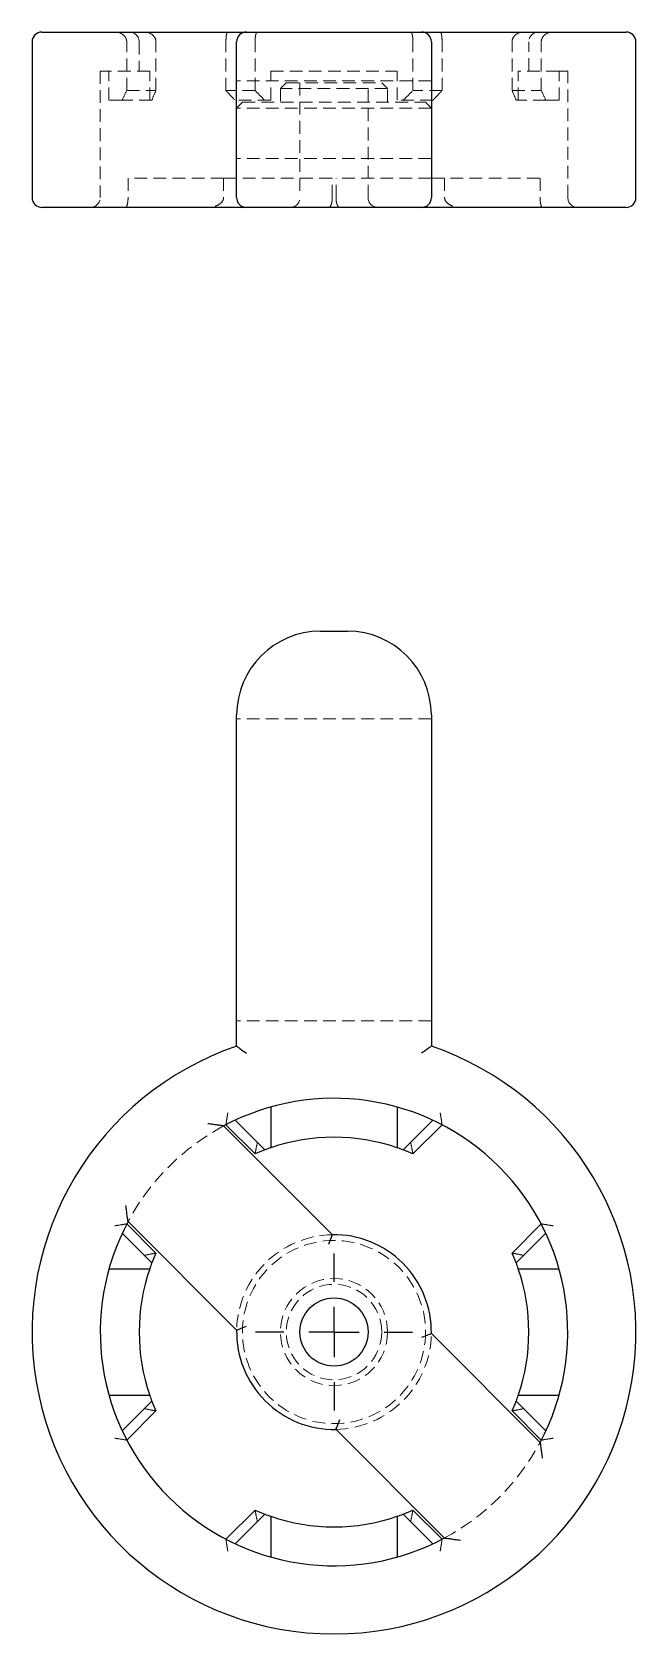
# Model space of a CAD drawing. Header units: millimetres. Extents: x 53 to 232, y 7 to 167.
# Drawn here: x 52.9 to 113.1, y 7 to 166.8 of the extents above.
import ezdxf

# ---------------------------------------------------------------- set-up
doc = ezdxf.new("R2010")
doc.units = ezdxf.units.MM
doc.linetypes.add('HIDDEN', pattern=[1.905, 1.27, -0.635])
doc.layers.add('10', color=7, linetype='Continuous')

# ---------------------------------------------------------------- blocks, each defined once
blk = doc.blocks.new('SW_CENTERMARKSYMBOL_0')
at = {"layer": '10', "color": 0}
for p, q in [((0, 5), (0, 7.84)), ((0, 0), (0, 2.5)), ((-5, 0), (-7.84, 0)), ((0, 0), (-2.5, 0)), ((0, 0), (0, -2.5)), ((0, 0), (2.5, 0)), ((5, 0), (7.84, 0)), ((0, -5), (0, -7.84))]:
    blk.add_line(p, q, dxfattribs=at)

msp = doc.modelspace()

# ---------------------------------------------------------------- linework, layer by layer
at = {"color": 7, "linetype": 'Continuous', "lineweight": 25}
for p, q in [((53.86, 166.76), (74.26, 166.76)), ((74.26, 166.76), (81.64, 166.76)), ((81.64, 166.76), (84.36, 166.76)), ((84.36, 166.76), (91.74, 166.76)), ((91.74, 166.76), (112.14, 166.76)), ((52.89, 165.78), (52.89, 150.24)), ((73.29, 150.24), (73.29, 165.78)), ((92.71, 165.78), (92.71, 150.24)), ((113.11, 150.24), (113.11, 165.78)), ((74.26, 149.27), (53.86, 149.27)), ((81.64, 149.27), (74.26, 149.27)), ((84.36, 149.27), (81.64, 149.27)), ((91.74, 149.27), (84.36, 149.27)), ((112.14, 149.27), (91.74, 149.27)), ((81.64, 107), (84.36, 107)), ((73.29, 65.62), (73.29, 98.65)), ((92.71, 98.65), (92.71, 65.62)), ((76.69, 59.56), (76.69, 55.49)), ((89.31, 59.56), (89.31, 55.49)), ((71.99, 57.67), (82.83, 46.83)), ((75.13, 54.88), (72.22, 57.79)), ((73.14, 58.24), (76.1, 55.28)), ((89.9, 55.28), (92.86, 58.24)), ((93.78, 57.79), (90.87, 54.88)), ((73.29, 37.31), (62.46, 48.14)), ((64.84, 44.01), (61.87, 46.98)), ((62.33, 47.9), (65.24, 44.99)), ((100.76, 44.99), (103.67, 47.9)), ((104.13, 46.98), (101.16, 44.01)), ((60.56, 43.43), (64.63, 43.43)), ((101.37, 43.43), (105.44, 43.43)), ((92.71, 36.95), (103.55, 26.11)), ((60.56, 30.8), (64.63, 30.8)), ((101.37, 30.8), (105.44, 30.8)), ((61.87, 27.25), (64.84, 30.22)), ((65.24, 29.24), (62.33, 26.33)), ((103.67, 26.33), (100.76, 29.24)), ((101.16, 30.22), (104.13, 27.25)), ((94.03, 16.57), (83.2, 27.4)), ((72.22, 16.44), (75.13, 19.35)), ((90.87, 19.35), (93.78, 16.44)), ((76.1, 18.95), (73.14, 15.99)), ((76.69, 18.74), (76.69, 14.67)), ((89.31, 18.74), (89.31, 14.67)), ((92.86, 15.99), (89.9, 18.95))]:
    msp.add_line(p, q, dxfattribs=at)
at = {"color": 7, "linetype": 'HIDDEN', "lineweight": 18}
for p, q in [((62.33, 160.93), (62.33, 165.78)), ((63.57, 165.78), (63.57, 162.87)), ((65.24, 160.93), (65.24, 165.78)), ((72.22, 160.93), (72.22, 165.78)), ((75.13, 160.93), (75.13, 165.78)), ((90.87, 160.93), (90.87, 165.78)), ((93.78, 160.93), (93.78, 165.78)), ((100.76, 160.93), (100.76, 165.78)), ((102.43, 162.87), (102.43, 165.78)), ((103.67, 160.93), (103.67, 165.78)), ((59.69, 162.87), (60.56, 162.87)), ((59.69, 162.87), (59.69, 150.24)), ((60.56, 159.96), (60.56, 162.87)), ((64.63, 162.87), (60.56, 162.87)), ((64.63, 159.96), (64.63, 162.87)), ((92.71, 161.9), (73.29, 161.9)), ((76.69, 162.87), (89.31, 162.87)), ((76.69, 159.96), (76.69, 162.87)), ((78.24, 161.7), (77.66, 161.12)), ((78.24, 161.7), (87.76, 161.7)), ((79.6, 161.7), (79.6, 150.24)), ((86.4, 150.24), (86.4, 161.7)), ((88.34, 161.12), (87.76, 161.7)), ((89.31, 159.96), (89.31, 162.87)), ((101.37, 159.96), (101.37, 162.87)), ((105.44, 162.87), (101.37, 162.87)), ((105.44, 162.87), (106.31, 162.87)), ((105.44, 159.96), (105.44, 162.87)), ((106.31, 150.24), (106.31, 162.87)), ((61.87, 159.96), (60.56, 159.96)), ((64.84, 159.96), (61.87, 159.96)), ((62.33, 160.93), (65.24, 160.93)), ((75.13, 160.93), (72.22, 160.93)), ((76.69, 159.96), (73.14, 159.96)), ((73.87, 159.76), (73.29, 159.18)), ((73.87, 159.76), (92.13, 159.76)), ((88.34, 161.12), (77.66, 161.12)), ((77.66, 161.12), (77.66, 159.76)), ((88.34, 159.76), (88.34, 161.12)), ((92.86, 159.96), (89.31, 159.96)), ((93.78, 160.93), (90.87, 160.93)), ((92.71, 159.18), (92.13, 159.76)), ((100.76, 160.93), (103.67, 160.93)), ((104.13, 159.96), (101.16, 159.96)), ((105.44, 159.96), (104.13, 159.96)), ((92.71, 159.18), (73.29, 159.18)), ((92.71, 154.13), (73.29, 154.13)), ((62.46, 152.18), (62.46, 150.24)), ((71.99, 152.18), (62.46, 152.18)), ((71.99, 152.18), (71.99, 150.24)), ((71.99, 152.18), (82.83, 152.18)), ((73.29, 150.24), (73.29, 152.18)), ((82.83, 150.24), (82.83, 152.18)), ((83.2, 150.24), (83.2, 152.18)), ((92.71, 152.18), (83.2, 152.18)), ((92.71, 150.24), (92.71, 152.18)), ((92.71, 152.18), (103.55, 152.18)), ((94.03, 152.18), (94.03, 150.24)), ((103.55, 152.18), (103.55, 150.24)), ((92.71, 98.26), (73.29, 98.26)), ((92.71, 68.14), (73.29, 68.14))]:
    msp.add_line(p, q, dxfattribs=at)
for radius in [9.13, 5.34, 4.76]:
    msp.add_circle((83, 37.11), radius, dxfattribs=at)
at = {"color": 7, "linetype": 'Continuous', "lineweight": 25}
msp.add_circle((83, 37.11), 3.4, dxfattribs=at)
for centre, radius, start, end in [((53.86, 165.78), 0.971, 90, 180), ((74.26, 165.78), 0.971, 90, 180), ((91.74, 165.78), 0.971, 0, 90), ((112.14, 165.78), 0.971, 0, 90), ((53.86, 150.24), 0.971, 180, 270), ((74.26, 150.24), 0.971, 180, 270), ((91.74, 150.24), 0.971, 270, 0), ((112.14, 150.24), 0.971, 270, 0), ((81.64, 98.65), 8.35, 90, 180), ((84.36, 98.65), 8.35, 0, 90), ((83, 37.11), 30.11, 108.8191, 71.1809), ((83, 37.11), 23.31, 331.8261, 118.1739), ((83, 37.11), 19.43, 71.0344, 108.9656), ((83, 37.11), 19.43, 110.7952, 113.8998), ((83, 37.11), 19.43, 108.9656, 110.7952), ((83, 37.11), 19.43, 69.2048, 71.0344), ((83, 37.11), 19.43, 66.1002, 69.2048), ((83, 37.11), 23.31, 151.7768, 298.2232), ((83, 37.11), 9.71, 359.005, 90.995), ((83, 37.11), 19.43, 156.1002, 159.2048), ((83, 37.11), 19.43, 20.7952, 23.8998), ((83, 37.11), 19.43, 161.0344, 198.9656), ((83, 37.11), 19.43, 159.2048, 161.0344), ((83, 37.11), 19.43, 18.9656, 20.7952), ((83, 37.11), 19.43, 341.0344, 18.9656), ((83, 37.11), 9.71, 178.8478, 271.1522), ((83, 37.11), 19.43, 198.9656, 200.7952), ((83, 37.11), 19.43, 339.2048, 341.0344), ((83, 37.11), 19.43, 200.7952, 203.8998), ((83, 37.11), 19.43, 336.1002, 339.2048), ((83, 37.11), 19.43, 246.1002, 249.2048), ((83, 37.11), 19.43, 290.7952, 293.8998), ((83, 37.11), 19.43, 249.2048, 251.0344), ((83, 37.11), 19.43, 251.0344, 288.9656), ((83, 37.11), 19.43, 288.9656, 290.7952)]:
    msp.add_arc(centre, radius, start, end, dxfattribs=at)
at = {"color": 7, "linetype": 'HIDDEN', "lineweight": 18}
for centre, radius, start, end in [((62.6, 165.78), 0.971, 0, 90), ((103.4, 165.78), 0.971, 90, 180), ((58.71, 150.24), 0.971, 270, 0), ((78.63, 150.24), 0.971, 270, 0), ((87.37, 150.24), 0.971, 180, 270), ((107.29, 150.24), 0.971, 180, 270), ((83, 37.11), 23.31, 118.1739, 151.7768), ((83, 37.11), 9.71, 90.995, 178.8478), ((83, 37.11), 9.71, 271.1522, 359.005), ((83, 37.11), 23.31, 298.2232, 331.8261)]:
    msp.add_arc(centre, radius, start, end, dxfattribs=at)
for major_axis, start_param, end_param in [((21.54, 21.54), 2.268188, 2.312185), ((17.95, 17.95), 2.331763, 2.385949), ((21.54, -21.54), 4.624383, 4.66838), ((-17.95, 17.95), 1.546365, 1.600551), ((17.95, 17.95), 4.682634, 4.73682), ((21.54, 21.54), 4.756398, 4.800395), ((-17.95, 17.95), 3.897236, 3.951422), ((21.54, -21.54), 0.829408, 0.873405)]:
    msp.add_ellipse((83, 167.92), major_axis=major_axis, ratio=0.414214, start_param=start_param, end_param=end_param, dxfattribs=at)
for points, knots in [([(62.33, 165.78), (62.33, 165.93), (62.29, 166.07), (62.15, 166.32), (62.05, 166.42), (61.71, 166.67), (61.42, 166.76), (61.14, 166.76)], [0, 0, 0, 0, 0.25, 0.25, 0.5, 0.5, 1, 1, 1, 1]), ([(65.24, 165.78), (65.24, 165.93), (65.2, 166.07), (65.07, 166.31), (64.97, 166.42), (64.64, 166.67), (64.36, 166.76), (64.09, 166.76)], [0, 0, 0, 0, 0.25, 0.25, 0.5, 0.5, 1, 1, 1, 1]), ([(72.22, 165.78), (72.22, 165.93), (72.23, 166.07), (72.25, 166.32), (72.26, 166.42), (72.32, 166.67), (72.36, 166.76), (72.41, 166.76)], [0, 0, 0, 0, 0.25, 0.25, 0.5, 0.5, 1, 1, 1, 1]), ([(75.13, 165.78), (75.13, 165.93), (75.14, 166.07), (75.16, 166.31), (75.18, 166.42), (75.24, 166.67), (75.3, 166.76), (75.35, 166.76)], [0, 0, 0, 0, 0.25, 0.25, 0.5, 0.5, 1, 1, 1, 1]), ([(90.87, 165.78), (90.87, 165.93), (90.86, 166.07), (90.84, 166.31), (90.82, 166.42), (90.76, 166.67), (90.7, 166.76), (90.65, 166.76)], [0, 0, 0, 0, 0.25, 0.25, 0.5, 0.5, 1, 1, 1, 1]), ([(93.78, 165.78), (93.78, 165.93), (93.77, 166.07), (93.75, 166.32), (93.74, 166.42), (93.68, 166.67), (93.64, 166.76), (93.59, 166.76)], [0, 0, 0, 0, 0.25, 0.25, 0.5, 0.5, 1, 1, 1, 1]), ([(100.76, 165.78), (100.76, 165.93), (100.8, 166.07), (100.93, 166.31), (101.03, 166.42), (101.36, 166.67), (101.64, 166.76), (101.91, 166.76)], [0, 0, 0, 0, 0.25, 0.25, 0.5, 0.5, 1, 1, 1, 1]), ([(103.67, 165.78), (103.67, 165.93), (103.71, 166.07), (103.85, 166.32), (103.95, 166.42), (104.29, 166.67), (104.58, 166.76), (104.86, 166.76)], [0, 0, 0, 0, 0.25, 0.25, 0.5, 0.5, 1, 1, 1, 1]), ([(62.46, 150.24), (62.46, 150.07), (62.45, 149.91), (62.41, 149.65), (62.39, 149.56), (62.35, 149.41), (62.33, 149.36), (62.29, 149.29), (62.27, 149.27), (62.25, 149.27)], [0, 0, 0, 0, 0.25, 0.25, 0.5, 0.5, 0.75, 0.75, 1, 1, 1, 1]), ([(71.99, 150.24), (71.99, 150.07), (71.91, 149.91), (71.68, 149.65), (71.54, 149.56), (71.24, 149.41), (71.07, 149.36), (70.74, 149.29), (70.57, 149.27), (70.41, 149.27)], [0, 0, 0, 0, 0.25, 0.25, 0.5, 0.5, 0.75, 0.75, 1, 1, 1, 1]), ([(82.83, 150.24), (82.83, 150.11), (82.82, 149.98), (82.78, 149.74), (82.75, 149.63), (82.64, 149.36), (82.54, 149.27), (82.45, 149.27)], [0, 0, 0, 0, 0.25, 0.25, 0.5, 0.5, 1, 1, 1, 1]), ([(83.2, 150.24), (83.2, 150.11), (83.21, 149.98), (83.25, 149.74), (83.28, 149.63), (83.39, 149.36), (83.49, 149.27), (83.58, 149.27)], [0, 0, 0, 0, 0.25, 0.25, 0.5, 0.5, 1, 1, 1, 1]), ([(94.03, 150.24), (94.03, 150.07), (94.11, 149.91), (94.33, 149.65), (94.48, 149.56), (94.78, 149.41), (94.94, 149.36), (95.27, 149.29), (95.44, 149.27), (95.61, 149.27)], [0, 0, 0, 0, 0.25, 0.25, 0.5, 0.5, 0.75, 0.75, 1, 1, 1, 1]), ([(103.55, 150.24), (103.55, 150.07), (103.56, 149.91), (103.6, 149.65), (103.62, 149.56), (103.66, 149.41), (103.68, 149.36), (103.72, 149.29), (103.74, 149.27), (103.76, 149.27)], [0, 0, 0, 0, 0.25, 0.25, 0.5, 0.5, 0.75, 0.75, 1, 1, 1, 1]), ([(72.22, 57.79), (72.22, 57.79), (72.23, 57.83), (72.25, 57.97), (72.26, 58.06), (72.32, 58.41), (72.36, 58.69), (72.41, 58.97)], [0, 0, 0, 0, 0.25, 0.25, 0.5, 0.5, 1, 1, 1, 1]), ([(93.78, 57.79), (93.78, 57.79), (93.77, 57.83), (93.75, 57.97), (93.74, 58.06), (93.68, 58.41), (93.64, 58.69), (93.59, 58.97)], [0, 0, 0, 0, 0.25, 0.25, 0.5, 0.5, 1, 1, 1, 1]), ([(75.13, 54.88), (75.13, 54.88), (75.14, 54.92), (75.16, 55.05), (75.18, 55.14), (75.24, 55.48), (75.3, 55.75), (75.35, 56.03)], [0, 0, 0, 0, 0.25, 0.25, 0.5, 0.5, 1, 1, 1, 1]), ([(90.87, 54.88), (90.87, 54.88), (90.86, 54.92), (90.84, 55.05), (90.82, 55.14), (90.76, 55.48), (90.7, 55.75), (90.65, 56.03)], [0, 0, 0, 0, 0.25, 0.25, 0.5, 0.5, 1, 1, 1, 1]), ([(62.33, 47.9), (62.33, 47.9), (62.29, 47.89), (62.15, 47.87), (62.05, 47.85), (61.71, 47.8), (61.42, 47.75), (61.14, 47.7)], [0, 0, 0, 0, 0.25, 0.25, 0.5, 0.5, 1, 1, 1, 1]), ([(103.67, 47.9), (103.67, 47.9), (103.71, 47.89), (103.85, 47.87), (103.95, 47.85), (104.29, 47.8), (104.58, 47.75), (104.86, 47.7)], [0, 0, 0, 0, 0.25, 0.25, 0.5, 0.5, 1, 1, 1, 1]), ([(65.24, 44.99), (65.24, 44.99), (65.2, 44.98), (65.07, 44.95), (64.97, 44.94), (64.64, 44.87), (64.36, 44.82), (64.09, 44.76)], [0, 0, 0, 0, 0.25, 0.25, 0.5, 0.5, 1, 1, 1, 1]), ([(100.76, 44.99), (100.76, 44.99), (100.8, 44.98), (100.93, 44.95), (101.03, 44.94), (101.36, 44.87), (101.64, 44.82), (101.91, 44.76)], [0, 0, 0, 0, 0.25, 0.25, 0.5, 0.5, 1, 1, 1, 1]), ([(65.24, 29.24), (65.24, 29.24), (65.2, 29.25), (65.07, 29.28), (64.97, 29.29), (64.64, 29.36), (64.36, 29.41), (64.09, 29.47)], [0, 0, 0, 0, 0.25, 0.25, 0.5, 0.5, 1, 1, 1, 1]), ([(100.76, 29.24), (100.76, 29.24), (100.8, 29.25), (100.93, 29.28), (101.03, 29.29), (101.36, 29.36), (101.64, 29.41), (101.91, 29.47)], [0, 0, 0, 0, 0.25, 0.25, 0.5, 0.5, 1, 1, 1, 1]), ([(62.33, 26.33), (62.33, 26.33), (62.29, 26.34), (62.15, 26.36), (62.05, 26.38), (61.71, 26.43), (61.42, 26.48), (61.14, 26.52)], [0, 0, 0, 0, 0.25, 0.25, 0.5, 0.5, 1, 1, 1, 1]), ([(103.67, 26.33), (103.67, 26.33), (103.71, 26.34), (103.85, 26.36), (103.95, 26.38), (104.29, 26.43), (104.58, 26.48), (104.86, 26.52)], [0, 0, 0, 0, 0.25, 0.25, 0.5, 0.5, 1, 1, 1, 1]), ([(75.13, 19.35), (75.13, 19.35), (75.14, 19.31), (75.16, 19.18), (75.18, 19.09), (75.24, 18.75), (75.3, 18.48), (75.35, 18.2)], [0, 0, 0, 0, 0.25, 0.25, 0.5, 0.5, 1, 1, 1, 1]), ([(90.87, 19.35), (90.87, 19.35), (90.86, 19.31), (90.84, 19.18), (90.82, 19.09), (90.76, 18.75), (90.7, 18.48), (90.65, 18.2)], [0, 0, 0, 0, 0.25, 0.25, 0.5, 0.5, 1, 1, 1, 1]), ([(72.22, 16.44), (72.22, 16.44), (72.23, 16.4), (72.25, 16.26), (72.26, 16.16), (72.32, 15.82), (72.36, 15.54), (72.41, 15.26)], [0, 0, 0, 0, 0.25, 0.25, 0.5, 0.5, 1, 1, 1, 1]), ([(93.78, 16.44), (93.78, 16.44), (93.77, 16.4), (93.75, 16.26), (93.74, 16.16), (93.68, 15.82), (93.64, 15.54), (93.59, 15.26)], [0, 0, 0, 0, 0.25, 0.25, 0.5, 0.5, 1, 1, 1, 1])]:
    msp.add_open_spline(points, degree=3, knots=knots, dxfattribs=at)
at = {"color": 7, "linetype": 'Continuous', "lineweight": 25}
for points, knots in [([(73.29, 65.62), (73.29, 65.62), (73.32, 65.6), (73.43, 65.51), (73.51, 65.46), (73.8, 65.25), (74.03, 65.08), (74.26, 64.92)], [0, 0, 0, 0, 0.25, 0.25, 0.5, 0.5, 1, 1, 1, 1]), ([(92.71, 65.62), (92.71, 65.62), (92.68, 65.6), (92.57, 65.51), (92.49, 65.46), (92.2, 65.25), (91.97, 65.08), (91.74, 64.92)], [0, 0, 0, 0, 0.25, 0.25, 0.5, 0.5, 1, 1, 1, 1]), ([(71.99, 57.67), (71.99, 57.67), (71.91, 57.68), (71.68, 57.71), (71.54, 57.73), (71.24, 57.77), (71.07, 57.8), (70.74, 57.84), (70.57, 57.86), (70.41, 57.88)], [0, 0, 0, 0, 0.25, 0.25, 0.5, 0.5, 0.75, 0.75, 1, 1, 1, 1]), ([(62.46, 48.14), (62.46, 48.14), (62.45, 48.22), (62.41, 48.45), (62.39, 48.59), (62.35, 48.89), (62.33, 49.06), (62.29, 49.39), (62.27, 49.56), (62.25, 49.73)], [0, 0, 0, 0, 0.25, 0.25, 0.5, 0.5, 0.75, 0.75, 1, 1, 1, 1]), ([(82.83, 46.83), (82.83, 46.83), (82.82, 46.8), (82.78, 46.69), (82.75, 46.62), (82.64, 46.34), (82.54, 46.09), (82.45, 45.84)], [0, 0, 0, 0, 0.25, 0.25, 0.5, 0.5, 1, 1, 1, 1]), ([(73.29, 37.31), (73.29, 37.31), (73.32, 37.32), (73.42, 37.36), (73.5, 37.39), (73.78, 37.5), (74.03, 37.6), (74.28, 37.69)], [0, 0, 0, 0, 0.25, 0.25, 0.5, 0.5, 1, 1, 1, 1]), ([(92.71, 36.95), (92.71, 36.95), (92.68, 36.93), (92.58, 36.89), (92.5, 36.86), (92.22, 36.75), (91.97, 36.65), (91.73, 36.56)], [0, 0, 0, 0, 0.25, 0.25, 0.5, 0.5, 1, 1, 1, 1]), ([(83.2, 27.4), (83.2, 27.4), (83.21, 27.43), (83.25, 27.54), (83.28, 27.61), (83.39, 27.89), (83.49, 28.14), (83.58, 28.39)], [0, 0, 0, 0, 0.25, 0.25, 0.5, 0.5, 1, 1, 1, 1]), ([(103.55, 26.11), (103.55, 26.11), (103.56, 26.03), (103.6, 25.8), (103.62, 25.65), (103.66, 25.35), (103.68, 25.19), (103.72, 24.86), (103.74, 24.69), (103.76, 24.52)], [0, 0, 0, 0, 0.25, 0.25, 0.5, 0.5, 0.75, 0.75, 1, 1, 1, 1]), ([(94.03, 16.57), (94.03, 16.57), (94.11, 16.56), (94.33, 16.53), (94.48, 16.51), (94.78, 16.47), (94.94, 16.44), (95.27, 16.4), (95.44, 16.38), (95.61, 16.36)], [0, 0, 0, 0, 0.25, 0.25, 0.5, 0.5, 0.75, 0.75, 1, 1, 1, 1])]:
    msp.add_open_spline(points, degree=3, knots=knots, dxfattribs=at)

# ---------------------------------------------------------------- block references
at = {"layer": '10'}
msp.add_blockref('SW_CENTERMARKSYMBOL_0', (83, 37.11), dxfattribs=at)

doc.saveas('drawing.dxf')
